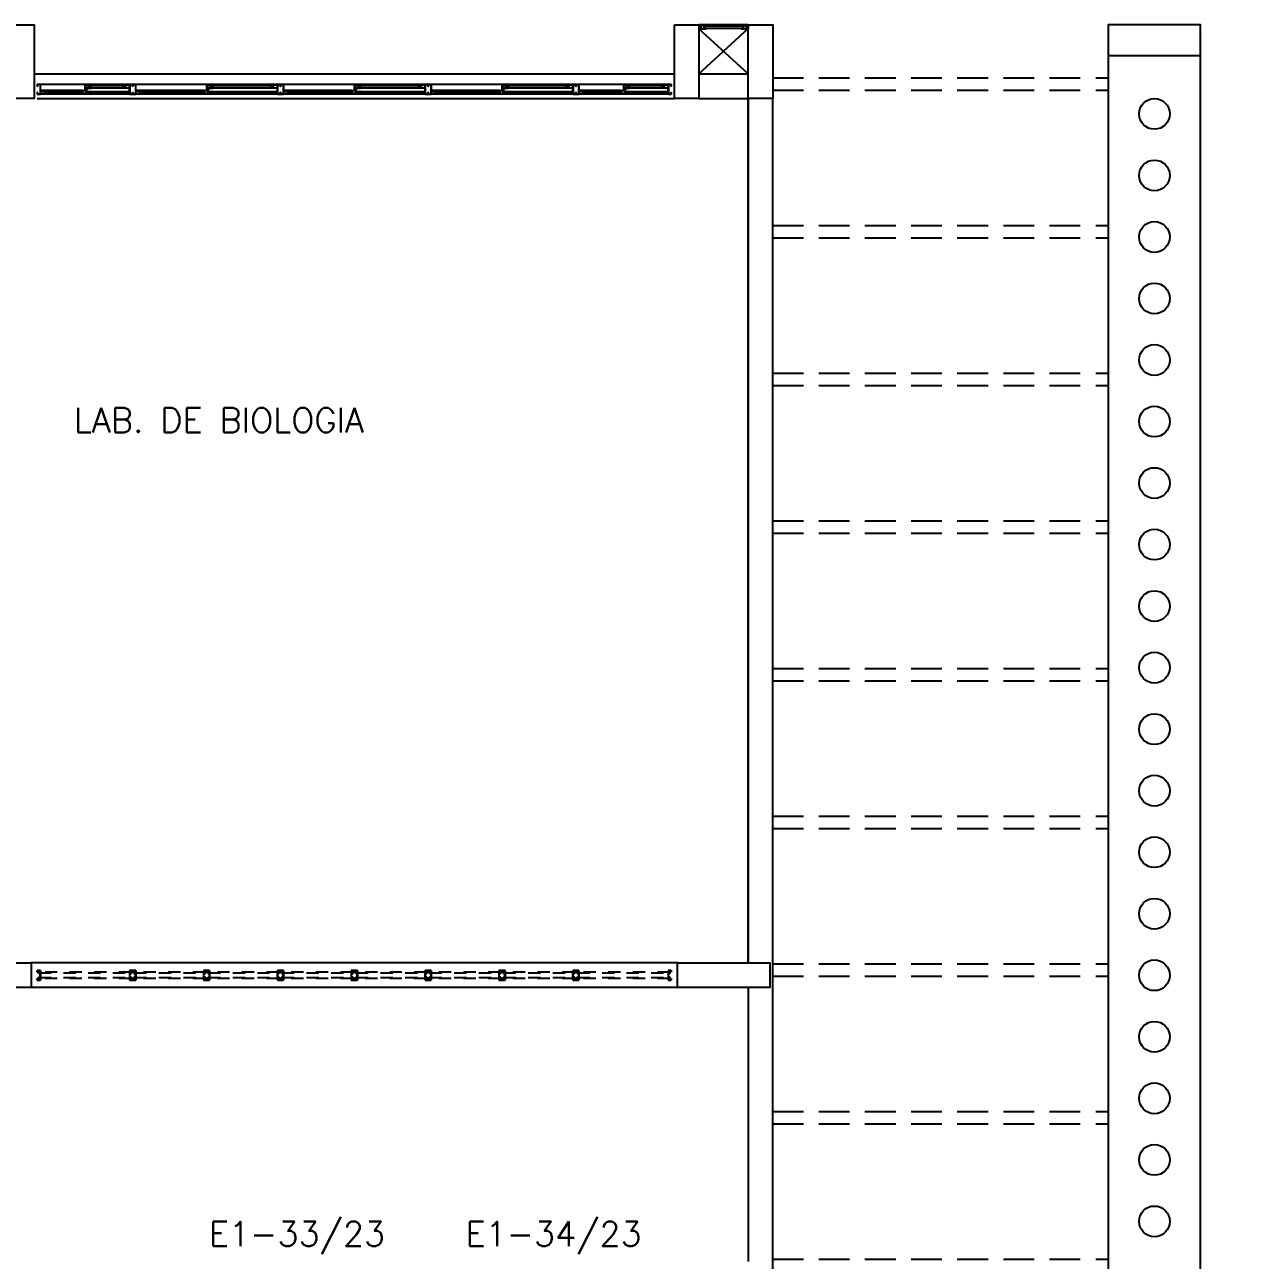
# Model space of a CAD drawing. Header units: millimetres. Extents: x 2801 to 3319, y 1187 to 1422.
# Drawn here: x 3162.67 to 3172.63, y 1273.56 to 1283.6 of the extents above; entities that cross this region are included whole.
import ezdxf

# ---------------------------------------------------------------- set-up
doc = ezdxf.new("R2010")
doc.units = ezdxf.units.MM
doc.linetypes.add('HIDDEN', pattern=[0.375, 0.25, -0.125])
for name, color, linetype in [('AR-ALV', 2, 'Continuous'), ('AR-ESQ', 1, 'Continuous'), ('AR-ESTC', 3, 'Continuous'), ('AR-ESTC-V', 2, 'Continuous'), ('AR-ESTMA-C', 3, 'Continuous'), ('AR-PEITORIL', 1, 'Continuous'), ('AR-SHAFT', 1, 'Continuous'), ('AR-TALUDE', 1, 'Continuous'), ('DT-ESQ-BAGUETE-C', 2, 'Continuous'), ('DT-ESQ-BAGUETE-V', 1, 'Continuous'), ('DT-ESQ-CHAPA DOBRADA-V', 1, 'Continuous'), ('DT-ESQ-PERFIL CADEIRA-C', 2, 'Continuous'), ('DT-ESQ-PERFIL CADEIRA-V', 1, 'Continuous'), ('DT-ESQ-PERFIL U SIMPLES-C', 2, 'Continuous'), ('DT-ESQ-PERFIL U-C', 2, 'Continuous'), ('DT-ESQ-PERFIL U-V', 1, 'Continuous'), ('DT-ESQ-PROJ', 1, 'HIDDEN'), ('DT-ESQ-VENEZIANA-C', 2, 'Continuous'), ('DT-ESQ-VENEZIANA-V', 2, 'Continuous'), ('DT-ESQ-VIDRO-C', 2, 'Continuous'), ('ENDEREÇO', 2, 'Continuous'), ('PG-PROJ', 1, 'HIDDEN'), ('TEXTO', 2, 'Continuous')]:
    doc.layers.add(name, color=color, linetype=linetype)
doc.styles.add('UNB-100', font='simplex.shx', dxfattribs={"height": 0.2})
doc.styles.add('UNB1-100', font='simplex.shx', dxfattribs={"height": 0.2})

# ---------------------------------------------------------------- blocks, each defined once
blk = doc.blocks.new('EF65-P')
at = {"layer": 'DT-ESQ-BAGUETE-C', "ltscale": 0.1}
for points in [[(0.073, -0.1), (0.06, -0.1), (0.06, -0.099), (0.073, -0.099, 0.414214), (0.073, -0.098), (0.073, -0.087, 0.414214), (0.073, -0.087), (0.06, -0.087), (0.06, -0.085), (0.073, -0.085, -0.414214), (0.075, -0.087), (0.075, -0.099, -0.414214)], [(0.339, -0.1), (0.352, -0.1), (0.352, -0.099), (0.34, -0.099, -0.414214), (0.339, -0.098), (0.339, -0.087, -0.414214), (0.34, -0.087), (0.352, -0.087), (0.352, -0.085), (0.339, -0.085, 0.414214), (0.337, -0.087), (0.337, -0.099, 0.414214)], [(0.422, -0.055), (0.409, -0.055), (0.409, -0.053), (0.422, -0.053, 0.414214), (0.422, -0.053), (0.422, -0.042, 0.414214), (0.422, -0.042), (0.409, -0.042), (0.409, -0.04), (0.422, -0.04, -0.414214), (0.424, -0.042), (0.424, -0.053, -0.414214)], [(0.702, -0.055), (0.715, -0.055), (0.715, -0.053), (0.702, -0.053, -0.414214), (0.702, -0.053), (0.702, -0.042, -0.414214), (0.702, -0.042), (0.715, -0.042), (0.715, -0.04), (0.702, -0.04, 0.414214), (0.7, -0.042), (0.7, -0.053, 0.414214)], [(0.848, -0.1), (0.835, -0.1), (0.835, -0.099), (0.848, -0.099, 0.414214), (0.848, -0.098), (0.848, -0.087, 0.414214), (0.848, -0.087), (0.835, -0.087), (0.835, -0.085), (0.848, -0.085, -0.414214), (0.85, -0.087), (0.85, -0.099, -0.414214)], [(1.326, -0.1), (1.34, -0.1), (1.34, -0.099), (1.327, -0.099, -0.414214), (1.326, -0.098), (1.326, -0.087, -0.414214), (1.327, -0.087), (1.34, -0.087), (1.34, -0.085), (1.326, -0.085, 0.414214), (1.325, -0.087), (1.325, -0.099, 0.414214)], [(1.41, -0.055), (1.396, -0.055), (1.396, -0.053), (1.409, -0.053, 0.414214), (1.41, -0.053), (1.41, -0.042, 0.414214), (1.409, -0.042), (1.396, -0.042), (1.396, -0.04), (1.41, -0.04, -0.414214), (1.411, -0.042), (1.411, -0.053, -0.414214)], [(1.901, -0.055), (1.915, -0.055), (1.915, -0.053), (1.902, -0.053, -0.414214), (1.901, -0.053), (1.901, -0.042, -0.414214), (1.902, -0.042), (1.915, -0.042), (1.915, -0.04), (1.901, -0.04, 0.414214), (1.9, -0.042), (1.9, -0.053, 0.414214)], [(2.048, -0.1), (2.035, -0.1), (2.035, -0.099), (2.048, -0.099, 0.414214), (2.048, -0.098), (2.048, -0.087, 0.414214), (2.048, -0.087), (2.035, -0.087), (2.035, -0.085), (2.048, -0.085, -0.414214), (2.05, -0.087), (2.05, -0.099, -0.414214)], [(2.526, -0.1), (2.54, -0.1), (2.54, -0.099), (2.527, -0.099, -0.414214), (2.526, -0.098), (2.526, -0.087, -0.414214), (2.527, -0.087), (2.54, -0.087), (2.54, -0.085), (2.526, -0.085, 0.414214), (2.525, -0.087), (2.525, -0.099, 0.414214)], [(2.61, -0.055), (2.596, -0.055), (2.596, -0.053), (2.609, -0.053, 0.414214), (2.61, -0.053), (2.61, -0.042, 0.414214), (2.609, -0.042), (2.596, -0.042), (2.596, -0.04), (2.61, -0.04, -0.414214), (2.611, -0.042), (2.611, -0.053, -0.414214)], [(3.101, -0.055), (3.115, -0.055), (3.115, -0.053), (3.102, -0.053, -0.414214), (3.101, -0.053), (3.101, -0.042, -0.414214), (3.102, -0.042), (3.115, -0.042), (3.115, -0.04), (3.101, -0.04, 0.414214), (3.1, -0.042), (3.1, -0.053, 0.414214)], [(3.248, -0.1), (3.235, -0.1), (3.235, -0.099), (3.248, -0.099, 0.414214), (3.248, -0.098), (3.248, -0.087, 0.414214), (3.248, -0.087), (3.235, -0.087), (3.235, -0.085), (3.248, -0.085, -0.414214), (3.25, -0.087), (3.25, -0.099, -0.414214)], [(3.726, -0.1), (3.74, -0.1), (3.74, -0.099), (3.727, -0.099, -0.414214), (3.726, -0.098), (3.726, -0.087, -0.414214), (3.727, -0.087), (3.74, -0.087), (3.74, -0.085), (3.726, -0.085, 0.414214), (3.725, -0.087), (3.725, -0.099, 0.414214)], [(3.81, -0.055), (3.796, -0.055), (3.796, -0.053), (3.809, -0.053, 0.414214), (3.81, -0.053), (3.81, -0.042, 0.414214), (3.809, -0.042), (3.796, -0.042), (3.796, -0.04), (3.81, -0.04, -0.414214), (3.811, -0.042), (3.811, -0.053, -0.414214)], [(4.301, -0.055), (4.315, -0.055), (4.315, -0.053), (4.302, -0.053, -0.414214), (4.301, -0.053), (4.301, -0.042, -0.414214), (4.302, -0.042), (4.315, -0.042), (4.315, -0.04), (4.301, -0.04, 0.414214), (4.3, -0.042), (4.3, -0.053, 0.414214)], [(4.448, -0.1), (4.435, -0.1), (4.435, -0.099), (4.448, -0.099, 0.414214), (4.448, -0.098), (4.448, -0.087, 0.414214), (4.448, -0.087), (4.435, -0.087), (4.435, -0.085), (4.448, -0.085, -0.414214), (4.45, -0.087), (4.45, -0.099, -0.414214)], [(4.714, -0.1), (4.727, -0.1), (4.727, -0.099), (4.714, -0.099, -0.414214), (4.714, -0.098), (4.714, -0.087, -0.414214), (4.714, -0.087), (4.727, -0.087), (4.727, -0.085), (4.714, -0.085, 0.414214), (4.712, -0.087), (4.712, -0.099, 0.414214)], [(4.797, -0.055), (4.784, -0.055), (4.784, -0.053), (4.797, -0.053, 0.414214), (4.797, -0.053), (4.797, -0.042, 0.414214), (4.797, -0.042), (4.784, -0.042), (4.784, -0.04), (4.797, -0.04, -0.414214), (4.799, -0.042), (4.799, -0.053, -0.414214)], [(5.076, -0.055), (5.09, -0.055), (5.09, -0.053), (5.077, -0.053, -0.414214), (5.076, -0.053), (5.076, -0.042, -0.414214), (5.077, -0.042), (5.09, -0.042), (5.09, -0.04), (5.076, -0.04, 0.414214), (5.075, -0.042), (5.075, -0.053, 0.414214)]]:
    blk.add_lwpolyline(points, format="xyb", close=True, dxfattribs=at)
at = {"layer": 'DT-ESQ-BAGUETE-V', "ltscale": 0.1}
for p, q in [((0.073, -0.085), (0.339, -0.085)), ((0.422, -0.04), (0.702, -0.04)), ((0.848, -0.085), (1.326, -0.085)), ((1.41, -0.04), (1.901, -0.04)), ((2.048, -0.085), (2.526, -0.085)), ((2.61, -0.04), (3.101, -0.04)), ((3.248, -0.085), (3.726, -0.085)), ((3.81, -0.04), (4.301, -0.04)), ((4.448, -0.085), (4.714, -0.085)), ((4.797, -0.04), (5.076, -0.04))]:
    blk.add_line(p, q, dxfattribs=at)
at = {"layer": 'DT-ESQ-CHAPA DOBRADA-V', "ltscale": 0.1}
for p, q in [((0.025, -0.052), (0.374, -0.052)), ((0.025, -0.055), (0.374, -0.055)), ((0.8, -0.052), (1.361, -0.052)), ((0.8, -0.055), (1.361, -0.055)), ((2, -0.052), (2.561, -0.052)), ((2, -0.055), (2.561, -0.055)), ((3.2, -0.052), (3.761, -0.052)), ((3.2, -0.055), (3.761, -0.055)), ((4.4, -0.052), (4.749, -0.052)), ((4.4, -0.055), (4.749, -0.055))]:
    blk.add_line(p, q, dxfattribs=at)
at = {"layer": 'DT-ESQ-PERFIL CADEIRA-C', "ltscale": 0.1}
for p, q in [((0.376, -0.063), (0.422, -0.063)), ((0.75, -0.063), (0.702, -0.063)), ((1.363, -0.063), (1.41, -0.063)), ((1.95, -0.063), (1.901, -0.063)), ((2.563, -0.063), (2.61, -0.063)), ((3.15, -0.063), (3.101, -0.063)), ((3.763, -0.063), (3.81, -0.063)), ((4.35, -0.063), (4.301, -0.063)), ((4.751, -0.063), (4.797, -0.063)), ((5.125, -0.063), (5.076, -0.063)), ((0.025, -0.109), (0.073, -0.109)), ((0.385, -0.109), (0.339, -0.109)), ((0.8, -0.109), (0.848, -0.109)), ((1.373, -0.109), (1.326, -0.109)), ((2, -0.109), (2.048, -0.109)), ((2.573, -0.109), (2.526, -0.109)), ((3.2, -0.109), (3.248, -0.109)), ((3.773, -0.109), (3.726, -0.109)), ((4.4, -0.109), (4.448, -0.109)), ((4.76, -0.109), (4.714, -0.109))]:
    blk.add_line(p, q, dxfattribs=at)
for points in [[(0.073, -0.11), (0.025, -0.11), (0.025, -0.109), (0.06, -0.109, -0.198912), (0.059, -0.108, -0.198913), (0.058, -0.107), (0.058, -0.087, 0.414214), (0.058, -0.087), (0.025, -0.087), (0.025, -0.085), (0.058, -0.085, -0.414214), (0.06, -0.087), (0.06, -0.099), (0.06, -0.1), (0.06, -0.107), (0.073, -0.107, -1)], [(0.339, -0.107, 1), (0.339, -0.11), (0.385, -0.11, 0.414214), (0.387, -0.108), (0.387, -0.087, 0.414214), (0.385, -0.085), (0.354, -0.085, 0.414214), (0.352, -0.087), (0.352, -0.107)], [(0.352, -0.109, 0.198913), (0.354, -0.108, 0.198913), (0.354, -0.107), (0.354, -0.087, -0.414214), (0.354, -0.087), (0.385, -0.087, -0.414214), (0.386, -0.087), (0.386, -0.108, -0.414214), (0.385, -0.109)], [(0.422, -0.062, -1), (0.422, -0.065), (0.376, -0.065, -0.414214), (0.374, -0.063), (0.374, -0.042, -0.414214), (0.376, -0.04), (0.407, -0.04, -0.414214), (0.409, -0.042), (0.409, -0.062)], [(0.409, -0.063, -0.198913), (0.408, -0.063, -0.198913), (0.407, -0.062), (0.407, -0.042, 0.414214), (0.407, -0.042), (0.376, -0.042, 0.414214), (0.375, -0.042), (0.375, -0.063, 0.414214), (0.376, -0.063)], [(0.702, -0.065), (0.75, -0.065), (0.75, -0.063), (0.715, -0.063, 0.198912), (0.716, -0.063, 0.198913), (0.716, -0.062), (0.716, -0.042, -0.414214), (0.717, -0.042), (0.75, -0.042), (0.75, -0.04), (0.716, -0.04, 0.414214), (0.715, -0.042), (0.715, -0.053), (0.715, -0.055), (0.715, -0.062), (0.702, -0.062, 1)], [(0.848, -0.11), (0.8, -0.11), (0.8, -0.109), (0.835, -0.109, -0.198912), (0.834, -0.108, -0.198913), (0.833, -0.107), (0.833, -0.087, 0.414214), (0.833, -0.087), (0.8, -0.087), (0.8, -0.085), (0.833, -0.085, -0.414214), (0.835, -0.087), (0.835, -0.099), (0.835, -0.1), (0.835, -0.107), (0.848, -0.107, -1)], [(1.326, -0.107, 1), (1.326, -0.11), (1.373, -0.11, 0.414214), (1.375, -0.108), (1.375, -0.087, 0.414214), (1.373, -0.085), (1.341, -0.085, 0.414214), (1.34, -0.087), (1.34, -0.107)], [(1.34, -0.109, 0.198913), (1.341, -0.108, 0.198913), (1.341, -0.107), (1.341, -0.087, -0.414214), (1.342, -0.087), (1.373, -0.087, -0.414214), (1.373, -0.087), (1.373, -0.108, -0.414214), (1.373, -0.109)], [(1.41, -0.062, -1), (1.41, -0.065), (1.363, -0.065, -0.414214), (1.361, -0.063), (1.361, -0.042, -0.414214), (1.363, -0.04), (1.395, -0.04, -0.414214), (1.396, -0.042), (1.396, -0.062)], [(1.396, -0.063, -0.198913), (1.395, -0.063, -0.198913), (1.395, -0.062), (1.395, -0.042, 0.414214), (1.394, -0.042), (1.363, -0.042, 0.414214), (1.363, -0.042), (1.363, -0.063, 0.414214), (1.363, -0.063)], [(1.901, -0.065), (1.95, -0.065), (1.95, -0.063), (1.915, -0.063, 0.198912), (1.916, -0.063, 0.198913), (1.916, -0.062), (1.916, -0.042, -0.414214), (1.917, -0.042), (1.95, -0.042), (1.95, -0.04), (1.916, -0.04, 0.414214), (1.915, -0.042), (1.915, -0.053), (1.915, -0.055), (1.915, -0.062), (1.901, -0.062, 1)], [(2.048, -0.11), (2, -0.11), (2, -0.109), (2.035, -0.109, -0.198912), (2.034, -0.108, -0.198913), (2.033, -0.107), (2.033, -0.087, 0.414214), (2.033, -0.087), (2, -0.087), (2, -0.085), (2.033, -0.085, -0.414214), (2.035, -0.087), (2.035, -0.099), (2.035, -0.1), (2.035, -0.107), (2.048, -0.107, -1)], [(2.526, -0.107, 1), (2.526, -0.11), (2.573, -0.11, 0.414214), (2.575, -0.108), (2.575, -0.087, 0.414214), (2.573, -0.085), (2.541, -0.085, 0.414214), (2.54, -0.087), (2.54, -0.107)], [(2.54, -0.109, 0.198913), (2.541, -0.108, 0.198913), (2.541, -0.107), (2.541, -0.087, -0.414214), (2.542, -0.087), (2.573, -0.087, -0.414214), (2.573, -0.087), (2.573, -0.108, -0.414214), (2.573, -0.109)], [(2.61, -0.062, -1), (2.61, -0.065), (2.563, -0.065, -0.414214), (2.561, -0.063), (2.561, -0.042, -0.414214), (2.563, -0.04), (2.595, -0.04, -0.414214), (2.596, -0.042), (2.596, -0.062)], [(2.596, -0.063, -0.198913), (2.595, -0.063, -0.198913), (2.595, -0.062), (2.595, -0.042, 0.414214), (2.594, -0.042), (2.563, -0.042, 0.414214), (2.563, -0.042), (2.563, -0.063, 0.414214), (2.563, -0.063)], [(3.101, -0.065), (3.15, -0.065), (3.15, -0.063), (3.115, -0.063, 0.198912), (3.116, -0.063, 0.198913), (3.116, -0.062), (3.116, -0.042, -0.414214), (3.117, -0.042), (3.15, -0.042), (3.15, -0.04), (3.116, -0.04, 0.414214), (3.115, -0.042), (3.115, -0.053), (3.115, -0.055), (3.115, -0.062), (3.101, -0.062, 1)], [(3.248, -0.11), (3.2, -0.11), (3.2, -0.109), (3.235, -0.109, -0.198912), (3.234, -0.108, -0.198913), (3.233, -0.107), (3.233, -0.087, 0.414214), (3.233, -0.087), (3.2, -0.087), (3.2, -0.085), (3.233, -0.085, -0.414214), (3.235, -0.087), (3.235, -0.099), (3.235, -0.1), (3.235, -0.107), (3.248, -0.107, -1)], [(3.726, -0.107, 1), (3.726, -0.11), (3.773, -0.11, 0.414214), (3.775, -0.108), (3.775, -0.087, 0.414214), (3.773, -0.085), (3.741, -0.085, 0.414214), (3.74, -0.087), (3.74, -0.107)], [(3.74, -0.109, 0.198913), (3.741, -0.108, 0.198913), (3.741, -0.107), (3.741, -0.087, -0.414214), (3.742, -0.087), (3.773, -0.087, -0.414214), (3.773, -0.087), (3.773, -0.108, -0.414214), (3.773, -0.109)], [(3.81, -0.062, -1), (3.81, -0.065), (3.763, -0.065, -0.414214), (3.761, -0.063), (3.761, -0.042, -0.414214), (3.763, -0.04), (3.795, -0.04, -0.414214), (3.796, -0.042), (3.796, -0.062)], [(3.796, -0.063, -0.198913), (3.795, -0.063, -0.198913), (3.795, -0.062), (3.795, -0.042, 0.414214), (3.794, -0.042), (3.763, -0.042, 0.414214), (3.763, -0.042), (3.763, -0.063, 0.414214), (3.763, -0.063)], [(4.301, -0.065), (4.35, -0.065), (4.35, -0.063), (4.315, -0.063, 0.198912), (4.316, -0.063, 0.198913), (4.316, -0.062), (4.316, -0.042, -0.414214), (4.317, -0.042), (4.35, -0.042), (4.35, -0.04), (4.316, -0.04, 0.414214), (4.315, -0.042), (4.315, -0.053), (4.315, -0.055), (4.315, -0.062), (4.301, -0.062, 1)], [(4.448, -0.11), (4.4, -0.11), (4.4, -0.109), (4.435, -0.109, -0.198912), (4.434, -0.108, -0.198913), (4.433, -0.107), (4.433, -0.087, 0.414214), (4.433, -0.087), (4.4, -0.087), (4.4, -0.085), (4.433, -0.085, -0.414214), (4.435, -0.087), (4.435, -0.099), (4.435, -0.1), (4.435, -0.107), (4.448, -0.107, -1)], [(4.714, -0.107, 1), (4.714, -0.11), (4.76, -0.11, 0.414214), (4.762, -0.108), (4.762, -0.087, 0.414214), (4.76, -0.085), (4.729, -0.085, 0.414214), (4.727, -0.087), (4.727, -0.107)], [(4.727, -0.109, 0.198913), (4.729, -0.108, 0.198913), (4.729, -0.107), (4.729, -0.087, -0.414214), (4.729, -0.087), (4.76, -0.087, -0.414214), (4.761, -0.087), (4.761, -0.108, -0.414214), (4.76, -0.109)], [(4.797, -0.062, -1), (4.797, -0.065), (4.751, -0.065, -0.414214), (4.749, -0.063), (4.749, -0.042, -0.414214), (4.751, -0.04), (4.782, -0.04, -0.414214), (4.784, -0.042), (4.784, -0.062)], [(4.784, -0.063, -0.198913), (4.783, -0.063, -0.198913), (4.782, -0.062), (4.782, -0.042, 0.414214), (4.782, -0.042), (4.751, -0.042, 0.414214), (4.75, -0.042), (4.75, -0.063, 0.414214), (4.751, -0.063)], [(5.076, -0.065), (5.125, -0.065), (5.125, -0.063), (5.09, -0.063, 0.198912), (5.091, -0.063, 0.198913), (5.091, -0.062), (5.091, -0.042, -0.414214), (5.092, -0.042), (5.125, -0.042), (5.125, -0.04), (5.091, -0.04, 0.414214), (5.09, -0.042), (5.09, -0.053), (5.09, -0.055), (5.09, -0.062), (5.076, -0.062, 1)]]:
    blk.add_lwpolyline(points, format="xyb", close=True, dxfattribs=at)
at = {"layer": 'DT-ESQ-PERFIL CADEIRA-V', "ltscale": 0.1}
for p, q in [((0.407, -0.065), (0.702, -0.065)), ((1.395, -0.065), (1.901, -0.065)), ((2.595, -0.065), (3.101, -0.065)), ((3.795, -0.065), (4.301, -0.065)), ((4.782, -0.065), (5.076, -0.065)), ((0.073, -0.11), (0.339, -0.11)), ((0.848, -0.11), (1.326, -0.11)), ((2.048, -0.11), (2.526, -0.11)), ((3.248, -0.11), (3.726, -0.11)), ((4.448, -0.11), (4.714, -0.11))]:
    blk.add_line(p, q, dxfattribs=at)
at = {"layer": 'DT-ESQ-PERFIL U SIMPLES-C', "ltscale": 0.1}
for points in [[(0.376, -0.077), (0.384, -0.077), (0.384, -0.075), (0.376, -0.075, -0.414214), (0.375, -0.075), (0.375, -0.067, -0.414214), (0.376, -0.066), (0.384, -0.066), (0.384, -0.065), (0.376, -0.065, 0.414214), (0.374, -0.067), (0.374, -0.075, 0.414214)], [(0.385, -0.073), (0.378, -0.073), (0.378, -0.074), (0.385, -0.074, -0.414214), (0.386, -0.075), (0.386, -0.083, -0.414214), (0.385, -0.083), (0.378, -0.083), (0.378, -0.085), (0.385, -0.085, 0.414214), (0.387, -0.083), (0.387, -0.075, 0.414214)], [(1.363, -0.077), (1.371, -0.077), (1.371, -0.075), (1.363, -0.075, -0.414214), (1.363, -0.075), (1.363, -0.067, -0.414214), (1.363, -0.066), (1.371, -0.066), (1.371, -0.065), (1.363, -0.065, 0.414214), (1.361, -0.067), (1.361, -0.075, 0.414214)], [(1.373, -0.073), (1.365, -0.073), (1.365, -0.074), (1.373, -0.074, -0.414214), (1.373, -0.075), (1.373, -0.083, -0.414214), (1.373, -0.083), (1.365, -0.083), (1.365, -0.085), (1.373, -0.085, 0.414214), (1.375, -0.083), (1.375, -0.075, 0.414214)], [(2.563, -0.077), (2.571, -0.077), (2.571, -0.075), (2.563, -0.075, -0.414214), (2.563, -0.075), (2.563, -0.067, -0.414214), (2.563, -0.066), (2.571, -0.066), (2.571, -0.065), (2.563, -0.065, 0.414214), (2.561, -0.067), (2.561, -0.075, 0.414214)], [(2.573, -0.073), (2.565, -0.073), (2.565, -0.074), (2.573, -0.074, -0.414214), (2.573, -0.075), (2.573, -0.083, -0.414214), (2.573, -0.083), (2.565, -0.083), (2.565, -0.085), (2.573, -0.085, 0.414214), (2.575, -0.083), (2.575, -0.075, 0.414214)], [(3.763, -0.077), (3.771, -0.077), (3.771, -0.075), (3.763, -0.075, -0.414214), (3.763, -0.075), (3.763, -0.067, -0.414214), (3.763, -0.066), (3.771, -0.066), (3.771, -0.065), (3.763, -0.065, 0.414214), (3.761, -0.067), (3.761, -0.075, 0.414214)], [(3.773, -0.073), (3.765, -0.073), (3.765, -0.074), (3.773, -0.074, -0.414214), (3.773, -0.075), (3.773, -0.083, -0.414214), (3.773, -0.083), (3.765, -0.083), (3.765, -0.085), (3.773, -0.085, 0.414214), (3.775, -0.083), (3.775, -0.075, 0.414214)], [(4.751, -0.077), (4.759, -0.077), (4.759, -0.075), (4.751, -0.075, -0.414214), (4.75, -0.075), (4.75, -0.067, -0.414214), (4.751, -0.066), (4.759, -0.066), (4.759, -0.065), (4.751, -0.065, 0.414214), (4.749, -0.067), (4.749, -0.075, 0.414214)], [(4.76, -0.073), (4.752, -0.073), (4.752, -0.074), (4.76, -0.074, -0.414214), (4.761, -0.075), (4.761, -0.083, -0.414214), (4.76, -0.083), (4.752, -0.083), (4.752, -0.085), (4.76, -0.085, 0.414214), (4.762, -0.083), (4.762, -0.075, 0.414214)]]:
    blk.add_lwpolyline(points, format="xyb", close=True, dxfattribs=at)
at = {"layer": 'DT-ESQ-PERFIL U-C', "ltscale": 0.1}
for points in [[(0, -0.036, -0.414214), (0.001, -0.035), (0.023, -0.035, -0.414214), (0.025, -0.036), (0.025, -0.113, -0.414214), (0.023, -0.115), (0.001, -0.115, -0.414214), (0, -0.113), (0, -0.1), (0.001, -0.1), (0.001, -0.113, 0.414214), (0.002, -0.113), (0.023, -0.113, 0.414214), (0.023, -0.113), (0.023, -0.037, 0.414214), (0.023, -0.036), (0.002, -0.036, 0.414214), (0.001, -0.037), (0.001, -0.05), (0, -0.05)], [(0.775, -0.036, 0.414214), (0.773, -0.035), (0.751, -0.035, 0.414214), (0.75, -0.036), (0.75, -0.113, 0.414214), (0.751, -0.115), (0.773, -0.115, 0.414214), (0.775, -0.113), (0.775, -0.1), (0.773, -0.1), (0.773, -0.113, -0.414214), (0.773, -0.113), (0.752, -0.113, -0.414214), (0.751, -0.113), (0.751, -0.037, -0.414214), (0.752, -0.036), (0.773, -0.036, -0.414214), (0.773, -0.037), (0.773, -0.05), (0.775, -0.05)], [(0.775, -0.036, -0.414214), (0.776, -0.035), (0.798, -0.035, -0.414214), (0.8, -0.036), (0.8, -0.113, -0.414214), (0.798, -0.115), (0.776, -0.115, -0.414214), (0.775, -0.113), (0.775, -0.1), (0.776, -0.1), (0.776, -0.113, 0.414214), (0.777, -0.113), (0.798, -0.113, 0.414214), (0.798, -0.113), (0.798, -0.037, 0.414214), (0.798, -0.036), (0.777, -0.036, 0.414214), (0.776, -0.037), (0.776, -0.05), (0.775, -0.05)], [(1.975, -0.036, 0.414214), (1.973, -0.035), (1.951, -0.035, 0.414214), (1.95, -0.036), (1.95, -0.113, 0.414214), (1.951, -0.115), (1.973, -0.115, 0.414214), (1.975, -0.113), (1.975, -0.1), (1.973, -0.1), (1.973, -0.113, -0.414214), (1.973, -0.113), (1.952, -0.113, -0.414214), (1.951, -0.113), (1.951, -0.037, -0.414214), (1.952, -0.036), (1.973, -0.036, -0.414214), (1.973, -0.037), (1.973, -0.05), (1.975, -0.05)], [(1.975, -0.036, -0.414214), (1.976, -0.035), (1.998, -0.035, -0.414214), (2, -0.036), (2, -0.113, -0.414214), (1.998, -0.115), (1.976, -0.115, -0.414214), (1.975, -0.113), (1.975, -0.1), (1.976, -0.1), (1.976, -0.113, 0.414214), (1.977, -0.113), (1.998, -0.113, 0.414214), (1.998, -0.113), (1.998, -0.037, 0.414214), (1.998, -0.036), (1.977, -0.036, 0.414214), (1.976, -0.037), (1.976, -0.05), (1.975, -0.05)], [(3.175, -0.036, 0.414214), (3.173, -0.035), (3.151, -0.035, 0.414214), (3.15, -0.036), (3.15, -0.113, 0.414214), (3.151, -0.115), (3.173, -0.115, 0.414214), (3.175, -0.113), (3.175, -0.1), (3.173, -0.1), (3.173, -0.113, -0.414214), (3.173, -0.113), (3.152, -0.113, -0.414214), (3.151, -0.113), (3.151, -0.037, -0.414214), (3.152, -0.036), (3.173, -0.036, -0.414214), (3.173, -0.037), (3.173, -0.05), (3.175, -0.05)], [(3.175, -0.036, -0.414214), (3.176, -0.035), (3.198, -0.035, -0.414214), (3.2, -0.036), (3.2, -0.113, -0.414214), (3.198, -0.115), (3.176, -0.115, -0.414214), (3.175, -0.113), (3.175, -0.1), (3.176, -0.1), (3.176, -0.113, 0.414214), (3.177, -0.113), (3.198, -0.113, 0.414214), (3.198, -0.113), (3.198, -0.037, 0.414214), (3.198, -0.036), (3.177, -0.036, 0.414214), (3.176, -0.037), (3.176, -0.05), (3.175, -0.05)], [(4.375, -0.036, 0.414214), (4.373, -0.035), (4.351, -0.035, 0.414214), (4.35, -0.036), (4.35, -0.113, 0.414214), (4.351, -0.115), (4.373, -0.115, 0.414214), (4.375, -0.113), (4.375, -0.1), (4.373, -0.1), (4.373, -0.113, -0.414214), (4.373, -0.113), (4.352, -0.113, -0.414214), (4.351, -0.113), (4.351, -0.037, -0.414214), (4.352, -0.036), (4.373, -0.036, -0.414214), (4.373, -0.037), (4.373, -0.05), (4.375, -0.05)], [(4.375, -0.036, -0.414214), (4.376, -0.035), (4.398, -0.035, -0.414214), (4.4, -0.036), (4.4, -0.113, -0.414214), (4.398, -0.115), (4.376, -0.115, -0.414214), (4.375, -0.113), (4.375, -0.1), (4.376, -0.1), (4.376, -0.113, 0.414214), (4.377, -0.113), (4.398, -0.113, 0.414214), (4.398, -0.113), (4.398, -0.037, 0.414214), (4.398, -0.036), (4.377, -0.036, 0.414214), (4.376, -0.037), (4.376, -0.05), (4.375, -0.05)], [(5.15, -0.036, 0.414214), (5.148, -0.035), (5.126, -0.035, 0.414214), (5.125, -0.036), (5.125, -0.113, 0.414214), (5.126, -0.115), (5.148, -0.115, 0.414214), (5.15, -0.113), (5.15, -0.1), (5.148, -0.1), (5.148, -0.113, -0.414214), (5.148, -0.113), (5.127, -0.113, -0.414214), (5.126, -0.113), (5.126, -0.037, -0.414214), (5.127, -0.036), (5.148, -0.036, -0.414214), (5.148, -0.037), (5.148, -0.05), (5.15, -0.05)]]:
    blk.add_lwpolyline(points, format="xyb", close=True, dxfattribs=at)
at = {"layer": 'DT-ESQ-PERFIL U-V', "ltscale": 0.1}
for p, q in [((0.023, -0.035), (0.751, -0.035)), ((0.798, -0.035), (1.951, -0.035)), ((1.998, -0.035), (3.151, -0.035)), ((3.198, -0.035), (4.351, -0.035)), ((4.398, -0.035), (5.126, -0.035)), ((0.023, -0.115), (0.751, -0.115)), ((0.798, -0.115), (1.951, -0.115)), ((1.998, -0.115), (3.151, -0.115)), ((3.198, -0.115), (4.351, -0.115)), ((4.398, -0.115), (5.126, -0.115))]:
    blk.add_line(p, q, dxfattribs=at)
at = {"layer": 'DT-ESQ-VIDRO-C', "ltscale": 0.1}
for points in [[(0.713, -0.06), (0.713, -0.057), (0.411, -0.057), (0.411, -0.06)], [(1.912, -0.06), (1.912, -0.057), (1.399, -0.057), (1.399, -0.06)], [(3.112, -0.06), (3.112, -0.057), (2.599, -0.057), (2.599, -0.06)], [(4.312, -0.06), (4.312, -0.057), (3.799, -0.057), (3.799, -0.06)], [(5.087, -0.06), (5.087, -0.057), (4.786, -0.057), (4.786, -0.06)], [(0.063, -0.105), (0.063, -0.102), (0.349, -0.102), (0.349, -0.105)], [(0.838, -0.105), (0.838, -0.102), (1.337, -0.102), (1.337, -0.105)], [(2.038, -0.105), (2.038, -0.102), (2.537, -0.102), (2.537, -0.105)], [(3.238, -0.105), (3.238, -0.102), (3.737, -0.102), (3.737, -0.105)], [(4.438, -0.105), (4.438, -0.102), (4.724, -0.102), (4.724, -0.105)]]:
    blk.add_lwpolyline(points, close=True, dxfattribs=at)
blk = doc.blocks.new('EF142-P')
at = {"layer": 'DT-ESQ-PROJ', "color": 1, "ltscale": 0.1}
for points in [[(0.025, -0.1035), (0.025, -0.1135, -0.4142136), (0.0235, -0.115), (0.0015, -0.115, -0.4142136), (0, -0.1135), (0, -0.1), (0.0015, -0.1), (0.0015, -0.113, 0.4142136), (0.002, -0.1135), (0.023, -0.1135, 0.4142136), (0.0235, -0.113), (0.0235, -0.1035), (0.0105, -0.1035, -0.4142136), (0.009, -0.102), (0.009, -0.092, -0.4142136), (0.0105, -0.0905), (0.0235, -0.0905), (0.0235, -0.0595), (0.0105, -0.0595, -0.4142136), (0.009, -0.058), (0.009, -0.048, -0.4142136), (0.0105, -0.0465), (0.0235, -0.0465), (0.0235, -0.037, 0.4142136), (0.023, -0.0365), (0.002, -0.0365, 0.4142136), (0.0015, -0.037), (0.0015, -0.05), (0, -0.05), (0, -0.0365, -0.4142136), (0.0015, -0.035), (0.0235, -0.035, -0.4142136), (0.025, -0.0365), (0.025, -0.0465, -0.4142136), (0.0235, -0.048), (0.0105, -0.048), (0.0105, -0.058), (0.0235, -0.058), (0.0235, -0.058, -0.4142136), (0.025, -0.0595), (0.025, -0.0905, -0.4142136), (0.0235, -0.092), (0.0235, -0.092), (0.0105, -0.092), (0.0105, -0.102), (0.0235, -0.102, -0.4142136)], [(0.75, -0.1035), (0.75, -0.1135, 0.4142136), (0.7515, -0.115), (0.7735, -0.115, 0.4142136), (0.775, -0.1135), (0.775, -0.1), (0.7735, -0.1), (0.7735, -0.113, -0.4142136), (0.773, -0.1135), (0.752, -0.1135, -0.4142136), (0.7515, -0.113), (0.7515, -0.1035), (0.7645, -0.1035, 0.4142136), (0.766, -0.102), (0.766, -0.092, 0.4142136), (0.7645, -0.0905), (0.7515, -0.0905), (0.7515, -0.0595), (0.7645, -0.0595, 0.4142136), (0.766, -0.058), (0.766, -0.048, 0.4142136), (0.7645, -0.0465), (0.7515, -0.0465), (0.7515, -0.037, -0.4142136), (0.752, -0.0365), (0.773, -0.0365, -0.4142136), (0.7735, -0.037), (0.7735, -0.05), (0.775, -0.05), (0.775, -0.0365, 0.4142136), (0.7735, -0.035), (0.7515, -0.035, 0.4142136), (0.75, -0.0365), (0.75, -0.0465, 0.4142136), (0.7515, -0.048), (0.7645, -0.048), (0.7645, -0.058), (0.7515, -0.058), (0.7515, -0.058, 0.4142136), (0.75, -0.0595), (0.75, -0.0905, 0.4142136), (0.7515, -0.092), (0.7515, -0.092), (0.7645, -0.092), (0.7645, -0.102), (0.7515, -0.102, 0.4142136)], [(0.8, -0.1035), (0.8, -0.1135, -0.4142136), (0.7985, -0.115), (0.7765, -0.115, -0.4142136), (0.775, -0.1135), (0.775, -0.1), (0.7765, -0.1), (0.7765, -0.113, 0.4142136), (0.777, -0.1135), (0.798, -0.1135, 0.4142136), (0.7985, -0.113), (0.7985, -0.1035), (0.7855, -0.1035, -0.4142136), (0.784, -0.102), (0.784, -0.092, -0.4142136), (0.7855, -0.0905), (0.7985, -0.0905), (0.7985, -0.0595), (0.7855, -0.0595, -0.4142136), (0.784, -0.058), (0.784, -0.048, -0.4142136), (0.7855, -0.0465), (0.7985, -0.0465), (0.7985, -0.037, 0.4142136), (0.798, -0.0365), (0.777, -0.0365, 0.4142136), (0.7765, -0.037), (0.7765, -0.05), (0.775, -0.05), (0.775, -0.0365, -0.4142136), (0.7765, -0.035), (0.7985, -0.035, -0.4142136), (0.8, -0.0365), (0.8, -0.0465, -0.4142136), (0.7985, -0.048), (0.7855, -0.048), (0.7855, -0.058), (0.7985, -0.058), (0.7985, -0.058, -0.4142136), (0.8, -0.0595), (0.8, -0.0905, -0.4142136), (0.7985, -0.092), (0.7985, -0.092), (0.7855, -0.092), (0.7855, -0.102), (0.7985, -0.102, -0.4142136)], [(1.35, -0.1035), (1.35, -0.1135, 0.4142136), (1.3515, -0.115), (1.3735, -0.115, 0.4142136), (1.375, -0.1135), (1.375, -0.1), (1.3735, -0.1), (1.3735, -0.113, -0.4142136), (1.373, -0.1135), (1.352, -0.1135, -0.4142136), (1.3515, -0.113), (1.3515, -0.1035), (1.3645, -0.1035, 0.4142136), (1.366, -0.102), (1.366, -0.092, 0.4142136), (1.3645, -0.0905), (1.3515, -0.0905), (1.3515, -0.0595), (1.3645, -0.0595, 0.4142136), (1.366, -0.058), (1.366, -0.048, 0.4142136), (1.3645, -0.0465), (1.3515, -0.0465), (1.3515, -0.037, -0.4142136), (1.352, -0.0365), (1.373, -0.0365, -0.4142136), (1.3735, -0.037), (1.3735, -0.05), (1.375, -0.05), (1.375, -0.0365, 0.4142136), (1.3735, -0.035), (1.3515, -0.035, 0.4142136), (1.35, -0.0365), (1.35, -0.0465, 0.4142136), (1.3515, -0.048), (1.3645, -0.048), (1.3645, -0.058), (1.3515, -0.058), (1.3515, -0.058, 0.4142136), (1.35, -0.0595), (1.35, -0.0905, 0.4142136), (1.3515, -0.092), (1.3515, -0.092), (1.3645, -0.092), (1.3645, -0.102), (1.3515, -0.102, 0.4142136)], [(1.4, -0.1035), (1.4, -0.1135, -0.4142136), (1.3985, -0.115), (1.3765, -0.115, -0.4142136), (1.375, -0.1135), (1.375, -0.1), (1.3765, -0.1), (1.3765, -0.113, 0.4142136), (1.377, -0.1135), (1.398, -0.1135, 0.4142136), (1.3985, -0.113), (1.3985, -0.1035), (1.3855, -0.1035, -0.4142136), (1.384, -0.102), (1.384, -0.092, -0.4142136), (1.3855, -0.0905), (1.3985, -0.0905), (1.3985, -0.0595), (1.3855, -0.0595, -0.4142136), (1.384, -0.058), (1.384, -0.048, -0.4142136), (1.3855, -0.0465), (1.3985, -0.0465), (1.3985, -0.037, 0.4142136), (1.398, -0.0365), (1.377, -0.0365, 0.4142136), (1.3765, -0.037), (1.3765, -0.05), (1.375, -0.05), (1.375, -0.0365, -0.4142136), (1.3765, -0.035), (1.3985, -0.035, -0.4142136), (1.4, -0.0365), (1.4, -0.0465, -0.4142136), (1.3985, -0.048), (1.3855, -0.048), (1.3855, -0.058), (1.3985, -0.058), (1.3985, -0.058, -0.4142136), (1.4, -0.0595), (1.4, -0.0905, -0.4142136), (1.3985, -0.092), (1.3985, -0.092), (1.3855, -0.092), (1.3855, -0.102), (1.3985, -0.102, -0.4142136)], [(1.95, -0.1035), (1.95, -0.1135, 0.4142136), (1.9515, -0.115), (1.9735, -0.115, 0.4142136), (1.975, -0.1135), (1.975, -0.1), (1.9735, -0.1), (1.9735, -0.113, -0.4142136), (1.973, -0.1135), (1.952, -0.1135, -0.4142136), (1.9515, -0.113), (1.9515, -0.1035), (1.9645, -0.1035, 0.4142136), (1.966, -0.102), (1.966, -0.092, 0.4142136), (1.9645, -0.0905), (1.9515, -0.0905), (1.9515, -0.0595), (1.9645, -0.0595, 0.4142136), (1.966, -0.058), (1.966, -0.048, 0.4142136), (1.9645, -0.0465), (1.9515, -0.0465), (1.9515, -0.037, -0.4142136), (1.952, -0.0365), (1.973, -0.0365, -0.4142136), (1.9735, -0.037), (1.9735, -0.05), (1.975, -0.05), (1.975, -0.0365, 0.4142136), (1.9735, -0.035), (1.9515, -0.035, 0.4142136), (1.95, -0.0365), (1.95, -0.0465, 0.4142136), (1.9515, -0.048), (1.9645, -0.048), (1.9645, -0.058), (1.9515, -0.058), (1.9515, -0.058, 0.4142136), (1.95, -0.0595), (1.95, -0.0905, 0.4142136), (1.9515, -0.092), (1.9515, -0.092), (1.9645, -0.092), (1.9645, -0.102), (1.9515, -0.102, 0.4142136)], [(2, -0.1035), (2, -0.1135, -0.4142136), (1.9985, -0.115), (1.9765, -0.115, -0.4142136), (1.975, -0.1135), (1.975, -0.1), (1.9765, -0.1), (1.9765, -0.113, 0.4142136), (1.977, -0.1135), (1.998, -0.1135, 0.4142136), (1.9985, -0.113), (1.9985, -0.1035), (1.9855, -0.1035, -0.4142136), (1.984, -0.102), (1.984, -0.092, -0.4142136), (1.9855, -0.0905), (1.9985, -0.0905), (1.9985, -0.0595), (1.9855, -0.0595, -0.4142136), (1.984, -0.058), (1.984, -0.048, -0.4142136), (1.9855, -0.0465), (1.9985, -0.0465), (1.9985, -0.037, 0.4142136), (1.998, -0.0365), (1.977, -0.0365, 0.4142136), (1.9765, -0.037), (1.9765, -0.05), (1.975, -0.05), (1.975, -0.0365, -0.4142136), (1.9765, -0.035), (1.9985, -0.035, -0.4142136), (2, -0.0365), (2, -0.0465, -0.4142136), (1.9985, -0.048), (1.9855, -0.048), (1.9855, -0.058), (1.9985, -0.058), (1.9985, -0.058, -0.4142136), (2, -0.0595), (2, -0.0905, -0.4142136), (1.9985, -0.092), (1.9985, -0.092), (1.9855, -0.092), (1.9855, -0.102), (1.9985, -0.102, -0.4142136)], [(2.55, -0.1035), (2.55, -0.1135, 0.4142136), (2.5515, -0.115), (2.5735, -0.115, 0.4142136), (2.575, -0.1135), (2.575, -0.1), (2.5735, -0.1), (2.5735, -0.113, -0.4142136), (2.573, -0.1135), (2.552, -0.1135, -0.4142136), (2.5515, -0.113), (2.5515, -0.1035), (2.5645, -0.1035, 0.4142136), (2.566, -0.102), (2.566, -0.092, 0.4142136), (2.5645, -0.0905), (2.5515, -0.0905), (2.5515, -0.0595), (2.5645, -0.0595, 0.4142136), (2.566, -0.058), (2.566, -0.048, 0.4142136), (2.5645, -0.0465), (2.5515, -0.0465), (2.5515, -0.037, -0.4142136), (2.552, -0.0365), (2.573, -0.0365, -0.4142136), (2.5735, -0.037), (2.5735, -0.05), (2.575, -0.05), (2.575, -0.0365, 0.4142136), (2.5735, -0.035), (2.5515, -0.035, 0.4142136), (2.55, -0.0365), (2.55, -0.0465, 0.4142136), (2.5515, -0.048), (2.5645, -0.048), (2.5645, -0.058), (2.5515, -0.058), (2.5515, -0.058, 0.4142136), (2.55, -0.0595), (2.55, -0.0905, 0.4142136), (2.5515, -0.092), (2.5515, -0.092), (2.5645, -0.092), (2.5645, -0.102), (2.5515, -0.102, 0.4142136)], [(2.6, -0.1035), (2.6, -0.1135, -0.4142136), (2.5985, -0.115), (2.5765, -0.115, -0.4142136), (2.575, -0.1135), (2.575, -0.1), (2.5765, -0.1), (2.5765, -0.113, 0.4142136), (2.577, -0.1135), (2.598, -0.1135, 0.4142136), (2.5985, -0.113), (2.5985, -0.1035), (2.5855, -0.1035, -0.4142136), (2.584, -0.102), (2.584, -0.092, -0.4142136), (2.5855, -0.0905), (2.5985, -0.0905), (2.5985, -0.0595), (2.5855, -0.0595, -0.4142136), (2.584, -0.058), (2.584, -0.048, -0.4142136), (2.5855, -0.0465), (2.5985, -0.0465), (2.5985, -0.037, 0.4142136), (2.598, -0.0365), (2.577, -0.0365, 0.4142136), (2.5765, -0.037), (2.5765, -0.05), (2.575, -0.05), (2.575, -0.0365, -0.4142136), (2.5765, -0.035), (2.5985, -0.035, -0.4142136), (2.6, -0.0365), (2.6, -0.0465, -0.4142136), (2.5985, -0.048), (2.5855, -0.048), (2.5855, -0.058), (2.5985, -0.058), (2.5985, -0.058, -0.4142136), (2.6, -0.0595), (2.6, -0.0905, -0.4142136), (2.5985, -0.092), (2.5985, -0.092), (2.5855, -0.092), (2.5855, -0.102), (2.5985, -0.102, -0.4142136)], [(3.15, -0.1035), (3.15, -0.1135, 0.4142136), (3.1515, -0.115), (3.1735, -0.115, 0.4142136), (3.175, -0.1135), (3.175, -0.1), (3.1735, -0.1), (3.1735, -0.113, -0.4142136), (3.173, -0.1135), (3.152, -0.1135, -0.4142136), (3.1515, -0.113), (3.1515, -0.1035), (3.1645, -0.1035, 0.4142136), (3.166, -0.102), (3.166, -0.092, 0.4142136), (3.1645, -0.0905), (3.1515, -0.0905), (3.1515, -0.0595), (3.1645, -0.0595, 0.4142136), (3.166, -0.058), (3.166, -0.048, 0.4142136), (3.1645, -0.0465), (3.1515, -0.0465), (3.1515, -0.037, -0.4142136), (3.152, -0.0365), (3.173, -0.0365, -0.4142136), (3.1735, -0.037), (3.1735, -0.05), (3.175, -0.05), (3.175, -0.0365, 0.4142136), (3.1735, -0.035), (3.1515, -0.035, 0.4142136), (3.15, -0.0365), (3.15, -0.0465, 0.4142136), (3.1515, -0.048), (3.1645, -0.048), (3.1645, -0.058), (3.1515, -0.058), (3.1515, -0.058, 0.4142136), (3.15, -0.0595), (3.15, -0.0905, 0.4142136), (3.1515, -0.092), (3.1515, -0.092), (3.1645, -0.092), (3.1645, -0.102), (3.1515, -0.102, 0.4142136)], [(3.2, -0.1035), (3.2, -0.1135, -0.4142136), (3.1985, -0.115), (3.1765, -0.115, -0.4142136), (3.175, -0.1135), (3.175, -0.1), (3.1765, -0.1), (3.1765, -0.113, 0.4142136), (3.177, -0.1135), (3.198, -0.1135, 0.4142136), (3.1985, -0.113), (3.1985, -0.1035), (3.1855, -0.1035, -0.4142136), (3.184, -0.102), (3.184, -0.092, -0.4142136), (3.1855, -0.0905), (3.1985, -0.0905), (3.1985, -0.0595), (3.1855, -0.0595, -0.4142136), (3.184, -0.058), (3.184, -0.048, -0.4142136), (3.1855, -0.0465), (3.1985, -0.0465), (3.1985, -0.037, 0.4142136), (3.198, -0.0365), (3.177, -0.0365, 0.4142136), (3.1765, -0.037), (3.1765, -0.05), (3.175, -0.05), (3.175, -0.0365, -0.4142136), (3.1765, -0.035), (3.1985, -0.035, -0.4142136), (3.2, -0.0365), (3.2, -0.0465, -0.4142136), (3.1985, -0.048), (3.1855, -0.048), (3.1855, -0.058), (3.1985, -0.058), (3.1985, -0.058, -0.4142136), (3.2, -0.0595), (3.2, -0.0905, -0.4142136), (3.1985, -0.092), (3.1985, -0.092), (3.1855, -0.092), (3.1855, -0.102), (3.1985, -0.102, -0.4142136)], [(3.75, -0.1035), (3.75, -0.1135, 0.4142136), (3.7515, -0.115), (3.7735, -0.115, 0.4142136), (3.775, -0.1135), (3.775, -0.1), (3.7735, -0.1), (3.7735, -0.113, -0.4142136), (3.773, -0.1135), (3.752, -0.1135, -0.4142136), (3.7515, -0.113), (3.7515, -0.1035), (3.7645, -0.1035, 0.4142136), (3.766, -0.102), (3.766, -0.092, 0.4142136), (3.7645, -0.0905), (3.7515, -0.0905), (3.7515, -0.0595), (3.7645, -0.0595, 0.4142136), (3.766, -0.058), (3.766, -0.048, 0.4142136), (3.7645, -0.0465), (3.7515, -0.0465), (3.7515, -0.037, -0.4142136), (3.752, -0.0365), (3.773, -0.0365, -0.4142136), (3.7735, -0.037), (3.7735, -0.05), (3.775, -0.05), (3.775, -0.0365, 0.4142136), (3.7735, -0.035), (3.7515, -0.035, 0.4142136), (3.75, -0.0365), (3.75, -0.0465, 0.4142136), (3.7515, -0.048), (3.7645, -0.048), (3.7645, -0.058), (3.7515, -0.058), (3.7515, -0.058, 0.4142136), (3.75, -0.0595), (3.75, -0.0905, 0.4142136), (3.7515, -0.092), (3.7515, -0.092), (3.7645, -0.092), (3.7645, -0.102), (3.7515, -0.102, 0.4142136)], [(3.8, -0.1035), (3.8, -0.1135, -0.4142136), (3.7985, -0.115), (3.7765, -0.115, -0.4142136), (3.775, -0.1135), (3.775, -0.1), (3.7765, -0.1), (3.7765, -0.113, 0.4142136), (3.777, -0.1135), (3.798, -0.1135, 0.4142136), (3.7985, -0.113), (3.7985, -0.1035), (3.7855, -0.1035, -0.4142136), (3.784, -0.102), (3.784, -0.092, -0.4142136), (3.7855, -0.0905), (3.7985, -0.0905), (3.7985, -0.0595), (3.7855, -0.0595, -0.4142136), (3.784, -0.058), (3.784, -0.048, -0.4142136), (3.7855, -0.0465), (3.7985, -0.0465), (3.7985, -0.037, 0.4142136), (3.798, -0.0365), (3.777, -0.0365, 0.4142136), (3.7765, -0.037), (3.7765, -0.05), (3.775, -0.05), (3.775, -0.0365, -0.4142136), (3.7765, -0.035), (3.7985, -0.035, -0.4142136), (3.8, -0.0365), (3.8, -0.0465, -0.4142136), (3.7985, -0.048), (3.7855, -0.048), (3.7855, -0.058), (3.7985, -0.058), (3.7985, -0.058, -0.4142136), (3.8, -0.0595), (3.8, -0.0905, -0.4142136), (3.7985, -0.092), (3.7985, -0.092), (3.7855, -0.092), (3.7855, -0.102), (3.7985, -0.102, -0.4142136)], [(4.35, -0.1035), (4.35, -0.1135, 0.4142136), (4.3515, -0.115), (4.3735, -0.115, 0.4142136), (4.375, -0.1135), (4.375, -0.1), (4.3735, -0.1), (4.3735, -0.113, -0.4142136), (4.373, -0.1135), (4.352, -0.1135, -0.4142136), (4.3515, -0.113), (4.3515, -0.1035), (4.3645, -0.1035, 0.4142136), (4.366, -0.102), (4.366, -0.092, 0.4142136), (4.3645, -0.0905), (4.3515, -0.0905), (4.3515, -0.0595), (4.3645, -0.0595, 0.4142136), (4.366, -0.058), (4.366, -0.048, 0.4142136), (4.3645, -0.0465), (4.3515, -0.0465), (4.3515, -0.037, -0.4142136), (4.352, -0.0365), (4.373, -0.0365, -0.4142136), (4.3735, -0.037), (4.3735, -0.05), (4.375, -0.05), (4.375, -0.0365, 0.4142136), (4.3735, -0.035), (4.3515, -0.035, 0.4142136), (4.35, -0.0365), (4.35, -0.0465, 0.4142136), (4.3515, -0.048), (4.3645, -0.048), (4.3645, -0.058), (4.3515, -0.058), (4.3515, -0.058, 0.4142136), (4.35, -0.0595), (4.35, -0.0905, 0.4142136), (4.3515, -0.092), (4.3515, -0.092), (4.3645, -0.092), (4.3645, -0.102), (4.3515, -0.102, 0.4142136)], [(4.4, -0.1035), (4.4, -0.1135, -0.4142136), (4.3985, -0.115), (4.3765, -0.115, -0.4142136), (4.375, -0.1135), (4.375, -0.1), (4.3765, -0.1), (4.3765, -0.113, 0.4142136), (4.377, -0.1135), (4.398, -0.1135, 0.4142136), (4.3985, -0.113), (4.3985, -0.1035), (4.3855, -0.1035, -0.4142136), (4.384, -0.102), (4.384, -0.092, -0.4142136), (4.3855, -0.0905), (4.3985, -0.0905), (4.3985, -0.0595), (4.3855, -0.0595, -0.4142136), (4.384, -0.058), (4.384, -0.048, -0.4142136), (4.3855, -0.0465), (4.3985, -0.0465), (4.3985, -0.037, 0.4142136), (4.398, -0.0365), (4.377, -0.0365, 0.4142136), (4.3765, -0.037), (4.3765, -0.05), (4.375, -0.05), (4.375, -0.0365, -0.4142136), (4.3765, -0.035), (4.3985, -0.035, -0.4142136), (4.4, -0.0365), (4.4, -0.0465, -0.4142136), (4.3985, -0.048), (4.3855, -0.048), (4.3855, -0.058), (4.3985, -0.058), (4.3985, -0.058, -0.4142136), (4.4, -0.0595), (4.4, -0.0905, -0.4142136), (4.3985, -0.092), (4.3985, -0.092), (4.3855, -0.092), (4.3855, -0.102), (4.3985, -0.102, -0.4142136)], [(5.125, -0.1035), (5.125, -0.1135, 0.4142136), (5.1265, -0.115), (5.1485, -0.115, 0.4142136), (5.15, -0.1135), (5.15, -0.1), (5.1485, -0.1), (5.1485, -0.113, -0.4142136), (5.148, -0.1135), (5.127, -0.1135, -0.4142136), (5.1265, -0.113), (5.1265, -0.1035), (5.1395, -0.1035, 0.4142136), (5.141, -0.102), (5.141, -0.092, 0.4142136), (5.1395, -0.0905), (5.1265, -0.0905), (5.1265, -0.0595), (5.1395, -0.0595, 0.4142136), (5.141, -0.058), (5.141, -0.048, 0.4142136), (5.1395, -0.0465), (5.1265, -0.0465), (5.1265, -0.037, -0.4142136), (5.127, -0.0365), (5.148, -0.0365, -0.4142136), (5.1485, -0.037), (5.1485, -0.05), (5.15, -0.05), (5.15, -0.0365, 0.4142136), (5.1485, -0.035), (5.1265, -0.035, 0.4142136), (5.125, -0.0365), (5.125, -0.0465, 0.4142136), (5.1265, -0.048), (5.1395, -0.048), (5.1395, -0.058), (5.1265, -0.058), (5.1265, -0.058, 0.4142136), (5.125, -0.0595), (5.125, -0.0905, 0.4142136), (5.1265, -0.092), (5.1265, -0.092), (5.1395, -0.092), (5.1395, -0.102), (5.1265, -0.102, 0.4142136)]]:
    blk.add_lwpolyline(points, format="xyb", close=True, dxfattribs=at)
for points in [[(0.7625, -0.056), (0.7625, -0.05), (0.0125, -0.05), (0.0125, -0.056)], [(0.7625, -0.094), (0.7625, -0.1), (0.0125, -0.1), (0.0125, -0.094)], [(1.3625, -0.056), (1.3625, -0.05), (0.7875, -0.05), (0.7875, -0.056)], [(1.3625, -0.094), (1.3625, -0.1), (0.7875, -0.1), (0.7875, -0.094)], [(1.9625, -0.056), (1.9625, -0.05), (1.3875, -0.05), (1.3875, -0.056)], [(1.9625, -0.094), (1.9625, -0.1), (1.3875, -0.1), (1.3875, -0.094)], [(2.5625, -0.056), (2.5625, -0.05), (1.9875, -0.05), (1.9875, -0.056)], [(2.5625, -0.094), (2.5625, -0.1), (1.9875, -0.1), (1.9875, -0.094)], [(3.1625, -0.056), (3.1625, -0.05), (2.5875, -0.05), (2.5875, -0.056)], [(3.1625, -0.094), (3.1625, -0.1), (2.5875, -0.1), (2.5875, -0.094)], [(3.7625, -0.056), (3.7625, -0.05), (3.1875, -0.05), (3.1875, -0.056)], [(3.7625, -0.094), (3.7625, -0.1), (3.1875, -0.1), (3.1875, -0.094)], [(4.3625, -0.056), (4.3625, -0.05), (3.7875, -0.05), (3.7875, -0.056)], [(4.3625, -0.094), (4.3625, -0.1), (3.7875, -0.1), (3.7875, -0.094)], [(5.1375, -0.056), (5.1375, -0.05), (4.3875, -0.05), (4.3875, -0.056)], [(5.1375, -0.094), (5.1375, -0.1), (4.3875, -0.1), (4.3875, -0.094)]]:
    blk.add_lwpolyline(points, close=True, dxfattribs=at)
blk = doc.blocks.new('EF01A-P')
at = {"layer": 'DT-ESQ-BAGUETE-C', "ltscale": 0.1}
for points in [[(0.002, 0.035), (0.015, 0.035), (0.015, 0.033), (0.002, 0.033), (0.002, 0.005), (0.015, 0.005), (0.015, 0.004), (0.002, 0.004, -0.414214), (0, 0.005), (0, 0.033, -0.414214)], [(0.398, 0.035), (0.385, 0.035), (0.385, 0.033), (0.398, 0.033), (0.398, 0.005), (0.385, 0.005), (0.385, 0.004), (0.398, 0.004, 0.414214), (0.4, 0.005), (0.4, 0.033, 0.414214)]]:
    blk.add_lwpolyline(points, format="xyb", close=True, dxfattribs=at)
at = {"layer": 'DT-ESQ-PERFIL CADEIRA-C', "ltscale": 0.1}
for points in [[(0.01, 0.002), (0.01, 0.003), (0.002, 0.003, 1), (0.002, 0), (0.015, 0, 0.414214), (0.016, 0.002), (0.016, 0.033), (0.043, 0.033)], [(0.043, 0.006), (0.018, 0.006), (0.018, 0.016), (0.016, 0.016), (0.016, 0.006, 0.414214), (0.018, 0.005), (0.043, 0.005), (0.056, 0.005, 1), (0.056, 0.008), (0.043, 0.008), (0.043, 0.02), (0.043, 0.032), (0.056, 0.032, 1), (0.056, 0.035), (0.043, 0.035), (0.016, 0.035, 0.414214), (0.015, 0.033), (0.015, 0.002), (0.002, 0.002)], [(0.041, 0.02), (0.041, 0.032, -0.414214), (0.043, 0.033), (0.056, 0.033)], [(0.041, 0.02), (0.041, 0.008, 0.414214), (0.043, 0.006), (0.056, 0.006)], [(0.357, 0.006), (0.382, 0.006), (0.382, 0.016), (0.383, 0.016), (0.383, 0.006, -0.414214), (0.382, 0.005), (0.357, 0.005), (0.344, 0.005, -1), (0.344, 0.008), (0.357, 0.008), (0.357, 0.02), (0.357, 0.032), (0.344, 0.032, -1), (0.344, 0.035), (0.357, 0.035), (0.383, 0.035, -0.414214), (0.385, 0.033), (0.385, 0.002), (0.398, 0.002)], [(0.358, 0.02), (0.358, 0.032, 0.414214), (0.357, 0.033), (0.344, 0.033)], [(0.358, 0.02), (0.358, 0.008, -0.414214), (0.357, 0.006), (0.344, 0.006)], [(0.39, 0.002), (0.39, 0.003), (0.398, 0.003, -1), (0.398, 0), (0.385, 0, -0.414214), (0.383, 0.002), (0.383, 0.033), (0.357, 0.033)]]:
    blk.add_lwpolyline(points, format="xyb", dxfattribs=at)
at = {"layer": 'DT-ESQ-PERFIL CADEIRA-V', "ltscale": 0.1}
blk.add_line((0.015, 0), (0.385, 0), dxfattribs=at)
at = {"layer": 'DT-ESQ-VENEZIANA-C', "ltscale": 0.1}
for p, q in [((0.043, 0.011), (0.357, 0.011)), ((0.043, 0.009), (0.357, 0.009))]:
    blk.add_line(p, q, dxfattribs=at)
at = {"layer": 'DT-ESQ-VENEZIANA-V', "ltscale": 0.1}
blk.add_line((0.043, 0.031), (0.357, 0.031), dxfattribs=at)

msp = doc.modelspace()

# ---------------------------------------------------------------- linework, layer by layer
at = {"layer": 'AR-ALV'}
for p, q in [((3168.15, 1283.2), (3168.55, 1283.2)), ((3168.15, 1283), (3168.55, 1283)), ((3168.55, 1283), (3168.55, 1275.975)), ((3168.55, 1275.975), (3168.55, 1283)), ((3168.75, 1268.75), (3168.75, 1283)), ((3167.975, 1275.975), (3162.725, 1275.975)), ((3167.975, 1275.775), (3162.725, 1275.775)), ((3168.55, 1275.775), (3168.55, 1273.55))]:
    msp.add_line(p, q, dxfattribs=at)
at = {"layer": 'AR-ESTC'}
for points in [[(3162.55, 1283.6), (3162.75, 1283.6), (3162.75, 1283), (3162.55, 1283)], [(3167.95, 1283.6), (3168.15, 1283.6), (3168.15, 1283), (3167.95, 1283)], [(3168.55, 1283.6), (3168.75, 1283.6), (3168.75, 1283), (3168.55, 1283)], [(3171.473, 1283.35), (3172.223, 1283.35), (3172.223, 1283.6), (3171.473, 1283.6)], [(3161.975, 1275.975), (3162.725, 1275.975), (3162.725, 1275.775), (3161.975, 1275.775)], [(3167.975, 1275.975), (3168.725, 1275.975), (3168.725, 1275.775), (3167.975, 1275.775)]]:
    msp.add_lwpolyline(points, close=True, dxfattribs=at)
at = {"layer": 'AR-ESTC-V'}
for p, q in [((3171.473, 1283.35), (3171.473, 1265.4)), ((3172.223, 1265.4), (3172.223, 1283.35))]:
    msp.add_line(p, q, dxfattribs=at)
at = {"layer": 'AR-ESTMA-C', "ltscale": 0.25}
for centre in [(3171.85, 1282.875), (3171.85, 1282.375), (3171.85, 1281.875), (3171.85, 1281.375), (3171.85, 1280.875), (3171.85, 1280.375), (3171.85, 1279.875), (3171.85, 1279.375), (3171.85, 1278.875), (3171.85, 1278.375), (3171.85, 1277.875), (3171.85, 1277.375), (3171.85, 1276.875), (3171.85, 1276.375), (3171.85, 1275.875), (3171.85, 1275.375), (3171.85, 1274.875), (3171.85, 1274.375), (3171.85, 1273.875)]:
    msp.add_circle(centre, 0.125, dxfattribs=at)
at = {"layer": 'AR-PEITORIL'}
for p, q in [((3162.75, 1283.2), (3167.95, 1283.2)), ((3162.775, 1283), (3167.95, 1283))]:
    msp.add_line(p, q, dxfattribs=at)
at = {"layer": 'AR-SHAFT'}
for p, q in [((3168.15, 1283.2), (3168.548, 1283.565)), ((3168.55, 1283.2), (3168.15, 1283.565))]:
    msp.add_line(p, q, dxfattribs=at)
at = {"layer": 'AR-TALUDE'}
msp.add_open_spline([(3124.368, 1268.258), (3124.871, 1261.761), (3127.557, 1246.765), (3144.942, 1233.619), (3156.167, 1236.332), (3164.448, 1242.032), (3171.625, 1254.534), (3176.632, 1265.464), (3181.196, 1274.178), (3183.241, 1280.082)], degree=3, knots=[0.874603, 0.874603, 0.874603, 0.874603, 13.033613, 24.300817, 33.994288, 45.623477, 57.311406, 66.544355, 85.146679, 85.146679, 85.146679, 85.146679], dxfattribs=at)
at = {"layer": 'PG-PROJ'}
for p, q in [((3168.748, 1283.168), (3171.473, 1283.168)), ((3168.748, 1283.068), (3171.473, 1283.068)), ((3168.748, 1281.968), (3171.473, 1281.968)), ((3168.748, 1281.868), (3171.473, 1281.868)), ((3168.748, 1280.768), (3171.473, 1280.768)), ((3168.748, 1280.668), (3171.473, 1280.668)), ((3168.748, 1279.568), (3171.473, 1279.568)), ((3168.748, 1279.468), (3171.473, 1279.468)), ((3168.748, 1278.368), (3171.473, 1278.368)), ((3168.748, 1278.268), (3171.473, 1278.268)), ((3168.748, 1277.168), (3171.473, 1277.168)), ((3168.748, 1277.068), (3171.473, 1277.068)), ((3168.748, 1275.968), (3171.473, 1275.968)), ((3168.748, 1275.868), (3171.473, 1275.868)), ((3168.748, 1274.768), (3171.473, 1274.768)), ((3168.748, 1274.668), (3171.473, 1274.668)), ((3168.748, 1273.568), (3171.473, 1273.568))]:
    msp.add_line(p, q, dxfattribs=at)

# ---------------------------------------------------------------- block references
at = {"layer": 'AR-ESQ', "rotation": 180}
for name, p in [('EF01A-P', (3168.55, 1283.6)), ('EF65-P', (3167.925, 1283))]:
    msp.add_blockref(name, p, dxfattribs=at)
at = {"layer": 'AR-ESQ'}
msp.add_blockref('EF142-P', (3162.775, 1275.95), dxfattribs=at)

# ---------------------------------------------------------------- texts
at = {"layer": 'ENDEREÇO', "style": 'UNB1-100'}
for s, p in [('E1-33/23', (3164.169, 1273.674)), ('E1-34/23', (3166.253, 1273.674))]:
    msp.add_text(s, height=0.2, dxfattribs=at).set_placement(p)
at = {"layer": 'TEXTO', "style": 'UNB-100'}
msp.add_text('LAB. DE BIOLOGIA', height=0.2, dxfattribs=at).set_placement((3163.072, 1280.286))

doc.saveas('drawing.dxf')
